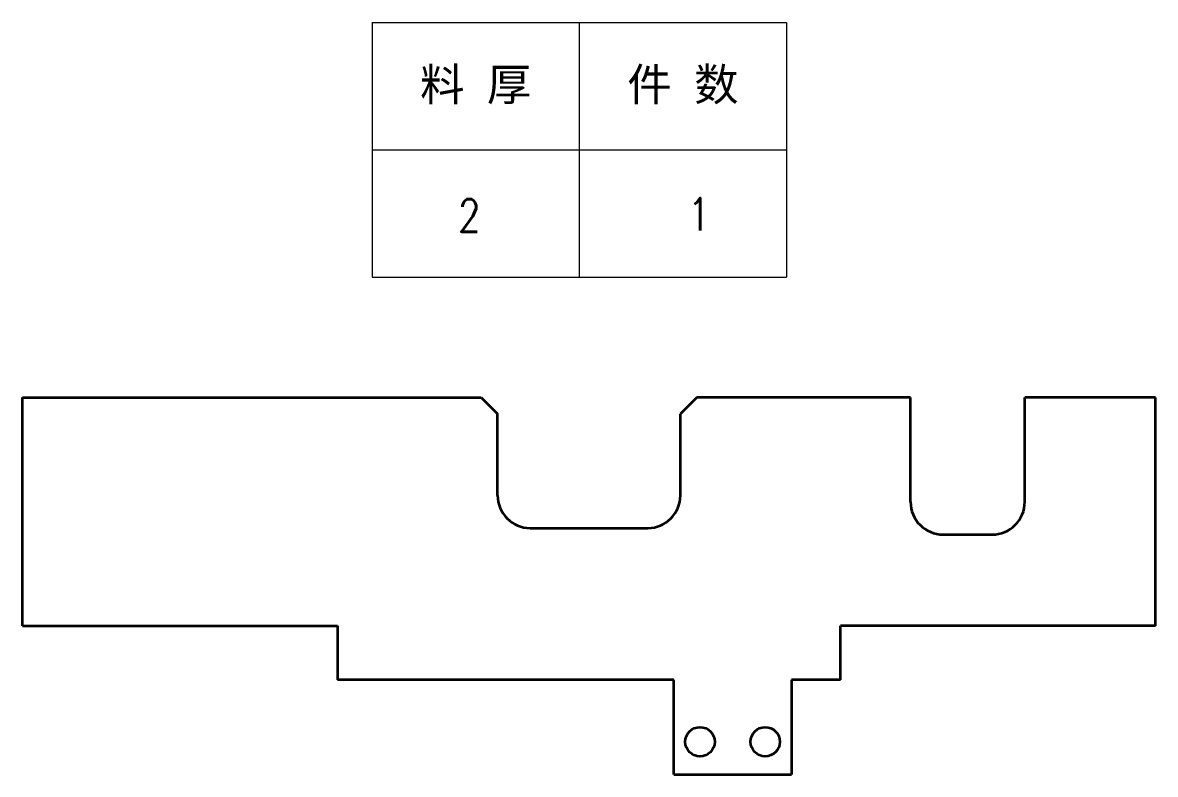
# Model space of a CAD drawing. Header units: millimetres. Extents: x -50531 to 104182, y -50696 to 36723.
# Drawn here: x -50530.5 to -50183.5, y 35967.9 to 36198.3 of the extents above; entities that cross this region are included whole.
import ezdxf
from ezdxf.enums import TextEntityAlignment as Align

# ---------------------------------------------------------------- set-up
doc = ezdxf.new("R2010")
doc.units = ezdxf.units.MM
doc.header["$LTSCALE"] = 0.5
doc.layers.add('标注线', color=3, linetype='Continuous', lineweight=18)
doc.layers.add('粗实线', color=7, linetype='Continuous', lineweight=35)
doc.styles.add('DIM', font='romans.shx', dxfattribs={"width": 0.8, "bigfont": 'bigfont.shx'})
doc.styles.get("Standard").update_dxf_attribs({"font": 'simplex.shx'})

# ---------------------------------------------------------------- blocks, each defined once
blk = doc.blocks.new('*T125')
at = {"color": 0, "linetype": 'ByBlock', "lineweight": -2, "transparency": 16777216}
for p, q in [((0, 0), (127, 0)), ((0, 0), (0, -78)), ((63.5, 0), (63.5, -78)), ((127, 0), (127, -78)), ((0, -39), (127, -39)), ((0, -78), (127, -78))]:
    blk.add_line(p, q, dxfattribs=at)
at = {"color": 0, "transparency": 16777216, "char_height": 10, "width": 60.5, "attachment_point": 5}
for s, insert in [('{\\fSimSun|b0|i0|c134|p2;料 厚}', (31.75, -19.5)), ('{\\fSimSun|b0|i0|c134|p2;件 数}', (95.25, -19.5))]:
    blk.add_mtext(s, dxfattribs=dict(at, insert=insert))
blk = doc.blocks.new('拆图参数')
blk.add_blockref('*T125', (-63.5, 78))
at = {"style": 'DIM', "width": 0.8}
blk.add_attdef('6', text='', height=10, dxfattribs=at).set_placement((-37.13, 18.91), align=Align.MIDDLE_LEFT)
blk.add_attdef('1', text='', height=10, dxfattribs=at).set_placement((36.65, 19.27), align=Align.MIDDLE_CENTER)

msp = doc.modelspace()

# ---------------------------------------------------------------- linework, layer by layer
at = {"layer": '粗实线', "lineweight": 35}
for p, q in [((-50530.513, 36013.369), (-50530.513, 36083.369)), ((-50530.513, 36083.369), (-50390.013, 36083.369)), ((-50258.513, 36051.369), (-50258.513, 36083.369)), ((-50183.513, 36083.369), (-50223.513, 36083.369)), ((-50223.513, 36051.369), (-50223.513, 36083.369)), ((-50183.513, 36013.369), (-50183.513, 36083.369)), ((-50385.013, 36053.369), (-50385.013, 36078.369)), ((-50329.013, 36053.369), (-50329.013, 36078.369)), ((-50375.013, 36043.369), (-50339.013, 36043.369)), ((-50331.013, 35996.869), (-50434.013, 35996.869)), ((-50331.013, 35967.869), (-50331.013, 35996.869)), ((-50295.013, 35996.869), (-50295.013, 35967.869)), ((-50331.013, 35967.869), (-50295.013, 35967.869))]:
    msp.add_line(p, q, dxfattribs=at)
at = {"layer": '粗实线', "lineweight": 35, "ltscale": 0.176777}
for p, q in [((-50390.013, 36083.369), (-50385.013, 36078.369)), ((-50324.013, 36083.369), (-50329.013, 36078.369))]:
    msp.add_line(p, q, dxfattribs=at)
at = {"layer": '粗实线', "lineweight": 35, "ltscale": 0.1}
for p, q in [((-50258.513, 36083.369), (-50324.013, 36083.369)), ((-50530.513, 36013.369), (-50434.013, 36013.369)), ((-50183.513, 36013.369), (-50280.013, 36013.369))]:
    msp.add_line(p, q, dxfattribs=at)
at = {"layer": '粗实线', "lineweight": 35, "ltscale": 0.2875}
for p, q in [((-50434.013, 36013.369), (-50434.013, 35996.869)), ((-50280.013, 35996.869), (-50280.013, 36013.369))]:
    msp.add_line(p, q, dxfattribs=at)
at = {"layer": '粗实线', "lineweight": 35, "ltscale": 0.375}
msp.add_line((-50280.013, 35996.869), (-50295.013, 35996.869), dxfattribs=at)
at = {"layer": '粗实线', "lineweight": 35}
msp.add_lwpolyline([(-50258.513, 36051.369, 0.4142135), (-50248.513, 36041.369), (-50233.513, 36041.369, 0.4142136), (-50223.513, 36051.369)], format="xyb", dxfattribs=at)
for centre in [(-50323.013, 35977.869), (-50303.013, 35977.869)]:
    msp.add_circle(centre, 4.5, dxfattribs=at)
for centre, start, end in [((-50375.013, 36053.369), 180.00001, 270), ((-50339.013, 36053.369), 270, 0)]:
    msp.add_arc(centre, 10, start, end, dxfattribs=at)

# ---------------------------------------------------------------- block references
at = {"layer": '标注线'}
msp.add_blockref('拆图参数', (-50359.975, 36120.264), dxfattribs=at).add_auto_attribs({'1': '1', '6': '2'})

doc.saveas('drawing.dxf')
